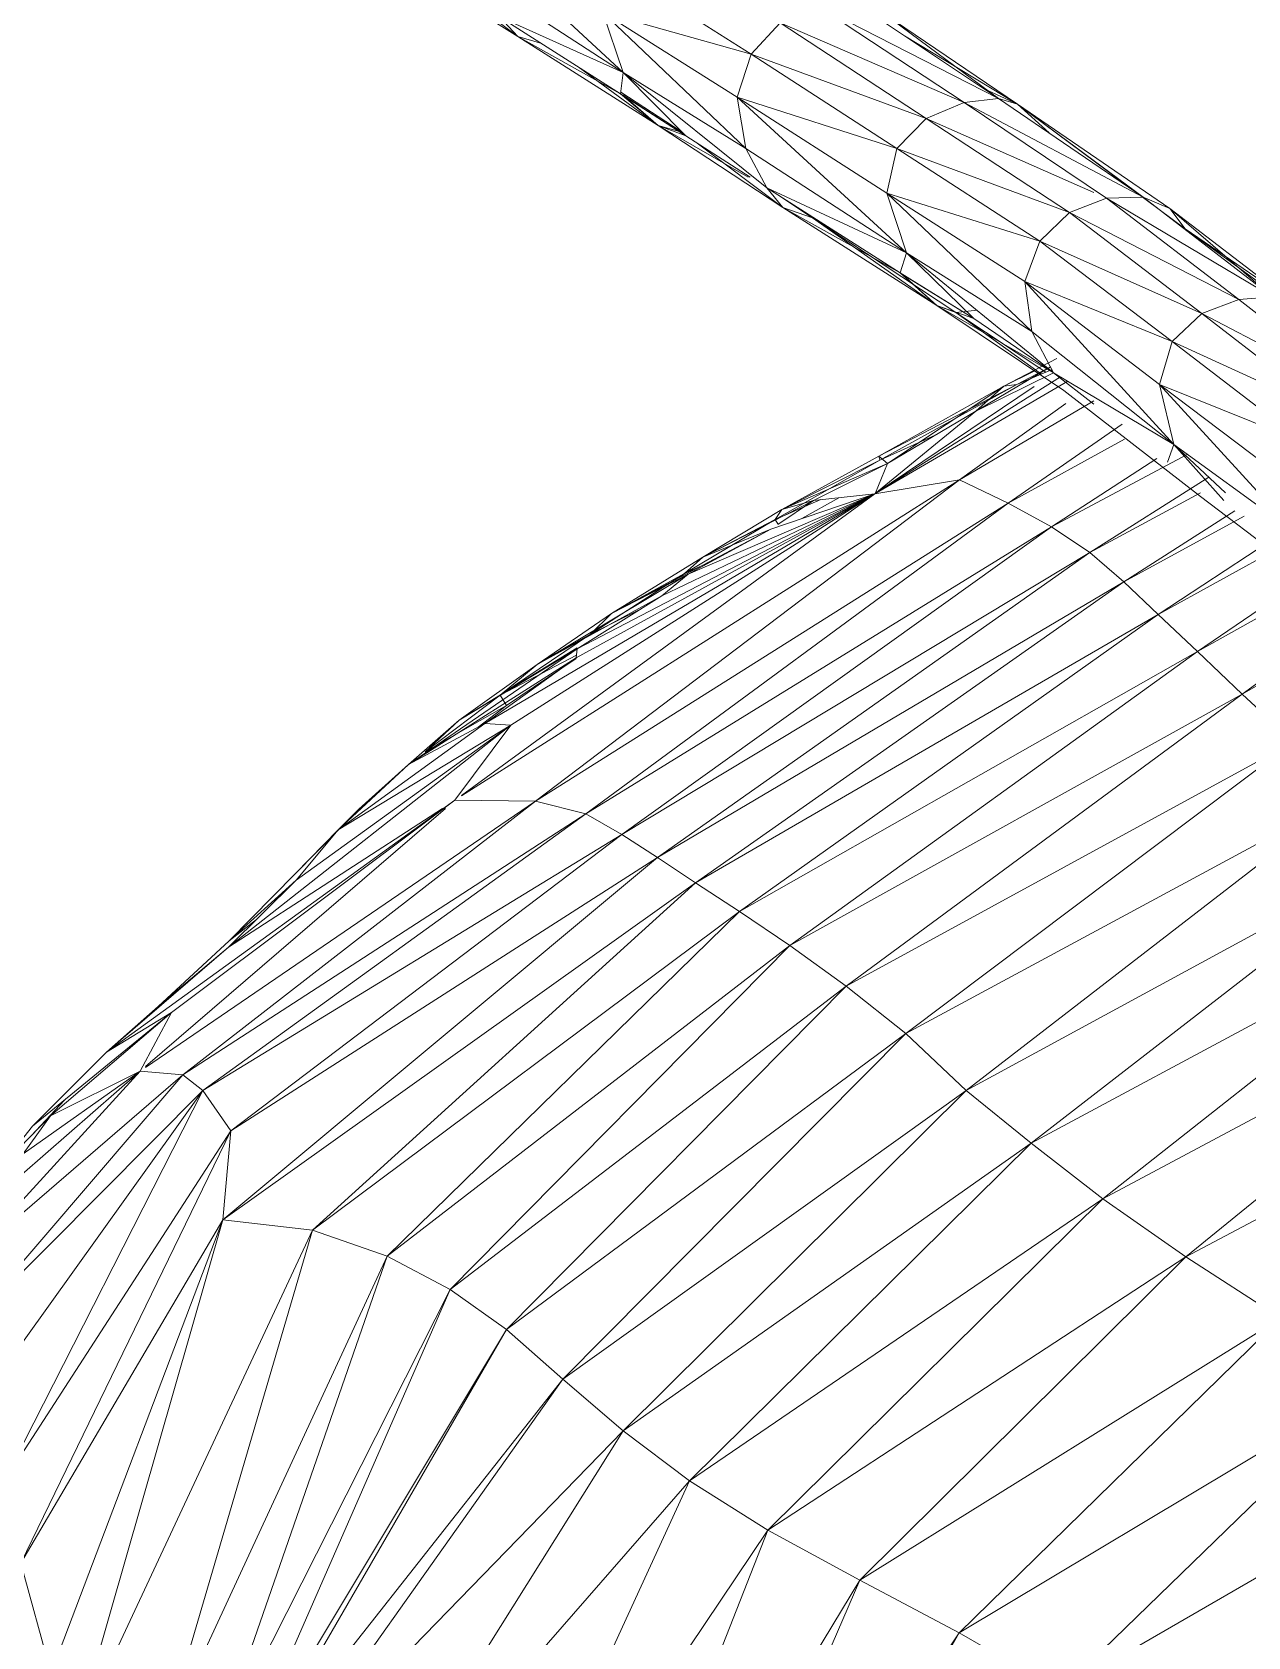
# Model space of a CAD drawing. Header units: millimetres. Extents: x -8591 to 7092, y -1621 to 14390.
# Drawn here: x -4366.7 to -4296.5, y 2400.9 to 2493.6 of the extents above; entities that cross this region are included whole.
import ezdxf

# ---------------------------------------------------------------- set-up
doc = ezdxf.new("R2010")
doc.units = ezdxf.units.MM
doc.layers.add('G-IMPT', color=8, linetype='Continuous', lineweight=9)
doc.layers.add('I-FURN', color=30, linetype='Continuous', lineweight=9)

# ---------------------------------------------------------------- blocks, each defined once
blk = doc.blocks.new('Artificial banana plant 1500mm - Family 4__C1-728657-Begane grond')
at = {"layer": 'G-IMPT'}
for p, q in [((70.952, -157.023), (80.202, -165.604)), ((70.952, -157.023), (80.202, -165.604)), ((66.912, -159.005), (74.112, -163.509)), ((66.912, -159.005), (74.112, -163.509)), ((79.552, -159.448), (87.592, -164.531)), ((79.552, -159.448), (87.592, -164.531)), ((79.552, -159.448), (87.592, -164.531)), ((71.652, -160.042), (80.202, -165.604)), ((71.652, -160.042), (80.202, -165.604)), ((70.872, -161.065), (74.112, -163.509)), ((74.112, -163.509), (70.872, -161.065)), ((79.032, -162.131), (87.592, -164.531)), ((79.032, -162.131), (87.292, -169.98)), ((79.032, -162.131), (80.202, -165.604)), ((79.032, -162.131), (87.292, -169.98)), ((79.032, -162.131), (87.592, -164.531)), ((79.032, -162.131), (87.292, -169.98)), ((79.032, -162.131), (80.202, -165.604)), ((79.032, -162.131), (87.592, -164.531)), ((79.032, -162.131), (86.782, -167.023)), ((79.032, -162.131), (86.782, -167.023)), ((91.442, -161.768), (101.882, -167.094)), ((91.442, -161.768), (99.892, -167.331)), ((91.442, -161.768), (99.892, -167.331)), ((91.442, -161.768), (101.882, -167.094)), ((91.442, -161.768), (99.892, -167.331)), ((91.442, -161.768), (101.882, -167.094)), ((93.622, -161.6), (101.882, -167.094)), ((93.622, -161.6), (101.882, -167.094)), ((102.972, -167.418), (95.282, -162.206)), ((95.282, -162.206), (101.882, -167.094)), ((95.282, -162.206), (102.972, -167.418)), ((95.282, -162.206), (101.882, -167.094)), ((73.062, -162.381), (74.112, -163.509)), ((73.062, -162.381), (80.202, -165.604)), ((73.062, -162.381), (80.052, -166.822)), ((73.062, -162.381), (80.052, -166.822)), ((73.062, -162.381), (74.112, -163.509)), ((73.062, -162.381), (80.202, -165.604)), ((89.262, -162.737), (87.592, -164.531)), ((89.262, -162.737), (87.592, -164.531)), ((89.262, -162.737), (87.592, -164.531)), ((89.262, -162.737), (99.892, -167.331)), ((89.262, -162.737), (97.702, -168.265)), ((89.262, -162.737), (99.892, -167.331)), ((89.262, -162.737), (97.702, -168.265)), ((89.262, -162.737), (99.892, -167.331)), ((89.262, -162.737), (97.702, -168.265)), ((74.112, -163.509), (80.052, -166.822)), ((74.112, -163.509), (82.222, -168.666)), ((74.112, -163.509), (75.494, -163.926)), ((82.222, -168.666), (74.112, -163.509)), ((80.052, -166.822), (74.112, -163.509)), ((82.222, -168.666), (74.112, -163.509)), ((80.052, -166.822), (74.112, -163.509)), ((74.112, -163.509), (75.494, -163.926)), ((96.449, -163.48), (102.972, -167.418)), ((96.449, -163.48), (102.972, -167.418)), ((87.592, -164.531), (86.782, -167.023)), ((87.592, -164.531), (86.782, -167.023)), ((87.592, -164.531), (86.782, -167.023)), ((87.592, -164.531), (97.702, -168.265)), ((87.592, -164.531), (96.012, -169.993)), ((87.592, -164.531), (97.702, -168.265)), ((87.592, -164.531), (96.012, -169.993)), ((87.592, -164.531), (97.702, -168.265)), ((87.592, -164.531), (96.012, -169.993)), ((77.595, -165.261), (82.222, -168.666)), ((82.222, -168.666), (77.595, -165.261)), ((80.202, -165.604), (80.052, -166.822)), ((80.052, -166.822), (80.202, -165.604)), ((87.292, -169.98), (80.202, -165.604)), ((88.492, -172.255), (80.202, -165.604)), ((80.202, -165.604), (83.812, -169.26)), ((88.492, -172.255), (80.202, -165.604)), ((87.292, -169.98), (80.202, -165.604)), ((88.492, -172.255), (80.202, -165.604)), ((87.292, -169.98), (80.202, -165.604)), ((80.202, -165.604), (83.812, -169.26)), ((80.052, -166.822), (82.222, -168.666)), ((80.052, -166.822), (83.812, -169.26)), ((80.052, -166.822), (80.202, -166.917)), ((82.222, -168.666), (80.052, -166.822)), ((80.052, -166.822), (83.812, -169.26)), ((80.052, -166.822), (80.202, -166.917)), ((82.222, -168.666), (80.052, -166.822)), ((80.063, -166.729), (83.557, -169.002)), ((80.063, -166.729), (83.557, -169.002)), ((101.048, -166.539), (102.972, -167.418)), ((102.972, -167.418), (101.048, -166.539)), ((83.812, -169.26), (80.202, -166.917)), ((82.222, -168.666), (80.202, -166.917)), ((83.812, -169.26), (80.202, -166.917)), ((82.222, -168.666), (80.202, -166.917)), ((87.292, -169.98), (86.782, -167.023)), ((86.782, -167.023), (96.012, -169.993)), ((86.782, -167.023), (95.432, -172.575)), ((86.782, -167.023), (96.562, -176.019)), ((87.292, -169.98), (86.782, -167.023)), ((86.782, -167.023), (96.012, -169.993)), ((86.782, -167.023), (95.432, -172.575)), ((87.292, -169.98), (86.782, -167.023)), ((86.782, -167.023), (96.012, -169.993)), ((86.782, -167.023), (95.432, -172.575)), ((86.782, -167.023), (96.562, -176.019)), ((99.892, -167.331), (97.702, -168.265)), ((99.892, -167.331), (97.702, -168.265)), ((99.892, -167.331), (97.702, -168.265)), ((101.882, -167.094), (99.892, -167.331)), ((99.892, -167.331), (101.882, -167.094)), ((99.892, -167.331), (101.882, -167.094)), ((99.892, -167.331), (110.232, -172.794)), ((99.892, -167.331), (108.122, -172.859)), ((99.892, -167.331), (110.232, -172.794)), ((99.892, -167.331), (108.122, -172.859)), ((99.892, -167.331), (110.232, -172.794)), ((99.892, -167.331), (108.122, -172.859)), ((102.972, -167.418), (101.882, -167.094)), ((101.882, -167.094), (110.232, -172.794)), ((101.882, -167.094), (102.972, -167.418)), ((101.882, -167.094), (110.232, -172.794)), ((102.972, -167.418), (112.662, -174.624)), ((102.972, -167.418), (110.232, -172.794)), ((102.972, -167.418), (104.803, -169.088)), ((112.662, -174.624), (102.972, -167.418)), ((102.972, -167.418), (110.232, -172.794)), ((111.782, -173.456), (102.972, -167.418)), ((111.782, -173.456), (102.972, -167.418)), ((112.662, -174.624), (102.972, -167.418)), ((102.972, -167.418), (110.232, -172.794)), ((102.972, -167.418), (104.803, -169.088)), ((89.422, -173.404), (82.222, -168.666)), ((87.429, -171.647), (82.222, -168.666)), ((82.222, -168.666), (83.595, -169.041)), ((82.222, -168.666), (83.812, -169.26)), ((82.222, -168.666), (89.422, -173.404)), ((82.222, -168.666), (87.429, -171.647)), ((82.222, -168.666), (83.595, -169.041)), ((82.222, -168.666), (83.812, -169.26)), ((97.702, -168.265), (96.012, -169.993)), ((97.702, -168.265), (96.012, -169.993)), ((97.702, -168.265), (96.012, -169.993)), ((97.702, -168.265), (107.378, -172.531)), ((97.702, -168.265), (105.972, -173.696)), ((97.702, -168.265), (107.378, -172.531)), ((97.702, -168.265), (105.972, -173.696)), ((97.702, -168.265), (107.378, -172.531)), ((97.702, -168.265), (105.972, -173.696)), ((87.541, -171.647), (83.812, -169.26)), ((87.541, -171.647), (83.812, -169.26)), ((89.422, -173.404), (84.474, -169.684)), ((89.422, -173.404), (84.474, -169.684)), ((87.292, -169.98), (88.492, -172.255)), ((87.292, -169.98), (96.562, -176.019)), ((88.492, -172.255), (87.292, -169.98)), ((88.492, -172.255), (87.292, -169.98)), ((87.292, -169.98), (96.562, -176.019)), ((96.012, -169.993), (95.432, -172.575)), ((96.012, -169.993), (95.432, -172.575)), ((96.012, -169.993), (95.432, -172.575)), ((96.012, -169.993), (105.972, -173.696)), ((96.012, -169.993), (104.262, -175.35)), ((96.012, -169.993), (105.972, -173.696)), ((96.012, -169.993), (104.262, -175.35)), ((96.012, -169.993), (105.972, -173.696)), ((96.012, -169.993), (104.262, -175.35)), ((96.562, -176.019), (88.492, -172.255)), ((88.492, -172.255), (96.192, -177.174)), ((88.492, -172.255), (89.422, -173.404)), ((88.492, -172.255), (96.192, -177.174)), ((88.492, -172.255), (89.422, -173.404)), ((88.492, -172.255), (96.562, -176.019)), ((91.132, -173.998), (89.125, -172.675)), ((91.132, -173.998), (89.125, -172.675)), ((96.192, -177.174), (89.422, -173.404)), ((89.422, -173.404), (98.312, -179.069)), ((89.422, -173.404), (91.132, -173.998)), ((98.312, -179.069), (89.422, -173.404)), ((96.192, -177.174), (89.422, -173.404)), ((98.312, -179.069), (89.422, -173.404)), ((96.192, -177.174), (89.422, -173.404)), ((89.422, -173.404), (91.132, -173.998)), ((95.432, -172.575), (104.262, -175.35)), ((95.432, -172.575), (103.402, -177.684)), ((96.562, -176.019), (95.432, -172.575)), ((95.432, -172.575), (103.802, -180.558)), ((95.432, -172.575), (104.262, -175.35)), ((95.432, -172.575), (103.402, -177.684)), ((95.432, -172.575), (103.802, -180.558)), ((95.432, -172.575), (96.562, -176.019)), ((95.432, -172.575), (104.262, -175.35)), ((95.432, -172.575), (103.402, -177.684)), ((108.122, -172.859), (105.972, -173.696)), ((108.122, -172.859), (105.972, -173.696)), ((108.122, -172.859), (105.972, -173.696)), ((110.232, -172.794), (108.122, -172.859)), ((110.232, -172.794), (108.122, -172.859)), ((110.232, -172.794), (108.122, -172.859)), ((108.122, -172.859), (117.712, -178.566)), ((108.122, -172.859), (115.762, -178.723)), ((108.122, -172.859), (115.762, -178.723)), ((108.122, -172.859), (117.712, -178.566)), ((108.122, -172.859), (115.762, -178.723)), ((108.122, -172.859), (117.712, -178.566)), ((110.232, -172.794), (111.782, -173.456)), ((110.232, -172.794), (117.712, -178.566)), ((111.782, -173.456), (110.232, -172.794)), ((111.782, -173.456), (110.232, -172.794)), ((110.232, -172.794), (117.712, -178.566)), ((98.312, -179.069), (91.132, -173.998)), ((91.132, -173.998), (99.422, -179.465)), ((98.312, -179.069), (91.132, -173.998)), ((91.132, -173.998), (99.422, -179.465)), ((105.972, -173.696), (104.262, -175.35)), ((105.972, -173.696), (104.262, -175.35)), ((105.972, -173.696), (104.262, -175.35)), ((105.972, -173.696), (115.762, -178.723)), ((105.972, -173.696), (113.622, -179.525)), ((105.972, -173.696), (115.762, -178.723)), ((105.972, -173.696), (113.622, -179.525)), ((105.972, -173.696), (115.762, -178.723)), ((105.972, -173.696), (113.622, -179.525)), ((112.662, -174.624), (111.782, -173.456)), ((118.892, -178.909), (111.782, -173.456)), ((111.782, -173.456), (117.712, -178.566)), ((111.782, -173.456), (112.662, -174.624)), ((111.782, -173.456), (118.892, -178.909)), ((111.782, -173.456), (112.662, -174.624)), ((111.782, -173.456), (117.712, -178.566)), ((112.662, -174.624), (117.292, -178.01)), ((112.662, -174.624), (118.892, -178.909)), ((112.662, -174.624), (118.892, -178.909)), ((112.662, -174.624), (117.292, -178.01)), ((96.562, -176.019), (96.192, -177.174)), ((96.192, -177.174), (96.562, -176.019)), ((96.562, -176.019), (103.802, -180.558)), ((96.562, -176.019), (105.062, -182.944)), ((96.562, -176.019), (100.452, -179.822)), ((105.062, -182.944), (96.562, -176.019)), ((103.802, -180.558), (96.562, -176.019)), ((105.062, -182.944), (96.562, -176.019)), ((103.802, -180.558), (96.562, -176.019)), ((96.562, -176.019), (100.452, -179.822)), ((104.262, -175.35), (103.402, -177.684)), ((104.262, -175.35), (103.402, -177.684)), ((104.262, -175.35), (103.402, -177.684)), ((104.262, -175.35), (113.622, -179.525)), ((104.262, -175.35), (111.902, -181.139)), ((104.262, -175.35), (113.622, -179.525)), ((104.262, -175.35), (111.902, -181.139)), ((104.262, -175.35), (113.622, -179.525)), ((104.262, -175.35), (111.902, -181.139)), ((96.192, -177.174), (98.312, -179.069)), ((96.192, -177.174), (100.452, -179.822)), ((96.192, -177.174), (96.342, -177.267)), ((98.312, -179.069), (96.192, -177.174)), ((96.192, -177.174), (100.452, -179.822)), ((96.192, -177.174), (96.342, -177.267)), ((98.312, -179.069), (96.192, -177.174)), ((100.452, -179.822), (96.342, -177.267)), ((98.312, -179.069), (96.342, -177.267)), ((100.452, -179.822), (96.342, -177.267)), ((98.312, -179.069), (96.342, -177.267)), ((103.402, -177.684), (111.902, -181.139)), ((103.402, -177.684), (111.182, -183.633)), ((103.802, -180.558), (103.402, -177.684)), ((103.402, -177.684), (112.002, -187.1)), ((103.402, -177.684), (111.902, -181.139)), ((103.402, -177.684), (111.182, -183.633)), ((103.802, -180.558), (103.402, -177.684)), ((103.402, -177.684), (111.902, -181.139)), ((103.402, -177.684), (111.182, -183.633)), ((103.402, -177.684), (112.002, -187.1)), ((115.762, -178.723), (113.622, -179.525)), ((115.762, -178.723), (113.622, -179.525)), ((115.762, -178.723), (113.622, -179.525)), ((117.712, -178.566), (115.762, -178.723)), ((115.762, -178.723), (117.712, -178.566)), ((115.762, -178.723), (117.712, -178.566)), ((115.762, -178.723), (123.342, -184.622)), ((115.762, -178.723), (123.342, -184.622)), ((115.762, -178.723), (123.342, -184.622)), ((98.312, -179.069), (105.652, -183.968)), ((98.312, -179.069), (99.422, -179.465)), ((98.312, -179.069), (105.062, -182.944)), ((98.312, -179.069), (100.452, -179.822)), ((98.312, -179.069), (105.652, -183.968)), ((98.312, -179.069), (105.062, -182.944)), ((98.312, -179.069), (99.422, -179.465)), ((98.312, -179.069), (100.452, -179.822)), ((99.422, -179.465), (100.637, -179.338)), ((100.637, -179.338), (99.422, -179.465)), ((99.422, -179.465), (104.353, -183.029)), ((99.422, -179.465), (104.615, -182.916)), ((99.422, -179.465), (104.353, -183.029)), ((99.422, -179.465), (104.615, -182.916)), ((105.062, -182.944), (100.452, -179.822)), ((105.062, -182.944), (100.452, -179.822)), ((113.622, -179.525), (111.902, -181.139)), ((113.622, -179.525), (111.902, -181.139)), ((113.622, -179.525), (111.902, -181.139)), ((113.622, -179.525), (123.342, -184.622)), ((113.622, -179.525), (121.232, -185.402)), ((113.622, -179.525), (123.342, -184.622)), ((113.622, -179.525), (121.232, -185.402)), ((113.622, -179.525), (123.342, -184.622)), ((113.622, -179.525), (121.232, -185.402)), ((103.802, -180.558), (105.062, -182.944)), ((103.802, -180.558), (112.002, -187.1)), ((105.062, -182.944), (103.802, -180.558)), ((105.062, -182.944), (103.802, -180.558)), ((103.802, -180.558), (112.002, -187.1)), ((111.902, -181.139), (111.182, -183.633)), ((111.902, -181.139), (111.182, -183.633)), ((111.902, -181.139), (111.182, -183.633)), ((111.902, -181.139), (121.232, -185.402)), ((111.902, -181.139), (119.522, -186.979)), ((111.902, -181.139), (121.232, -185.402)), ((111.902, -181.139), (119.522, -186.979)), ((111.902, -181.139), (121.232, -185.402)), ((111.902, -181.139), (119.522, -186.979)), ((104.883, -182.604), (100.562, -185.17)), ((104.883, -182.604), (100.562, -185.17)), ((105.241, -182.12), (102.182, -183.725)), ((105.241, -182.12), (102.182, -183.725)), ((104.885, -182.608), (102.942, -183.635)), ((104.885, -182.608), (102.942, -183.635)), ((105.467, -183.186), (94.742, -189.946)), ((105.467, -183.186), (94.742, -189.946)), ((105.891, -183.44), (94.742, -189.946)), ((105.891, -183.44), (94.742, -189.946)), ((105.062, -182.957), (100.562, -185.17)), ((105.062, -182.957), (100.562, -185.17)), ((103.946, -182.857), (102.182, -183.725)), ((103.946, -182.857), (102.182, -183.725)), ((104.968, -182.765), (102.942, -183.635)), ((104.968, -182.765), (102.942, -183.635)), ((105.062, -182.944), (112.002, -187.1)), ((105.062, -182.944), (107.378, -184.766)), ((105.062, -182.944), (112.002, -187.1)), ((105.062, -182.944), (107.378, -184.766)), ((103.932, -183.744), (94.742, -189.946)), ((103.932, -183.744), (94.742, -189.946)), ((102.942, -183.635), (94.972, -187.758)), ((102.942, -183.635), (94.972, -187.758)), ((102.182, -183.725), (94.972, -187.758)), ((102.182, -183.725), (94.972, -187.758)), ((102.942, -183.635), (95.032, -188.005)), ((102.942, -183.635), (95.032, -188.005)), ((102.182, -183.725), (95.472, -188.184)), ((102.182, -183.725), (95.472, -188.184)), ((102.182, -183.725), (100.562, -185.17)), ((102.182, -183.725), (100.562, -185.17)), ((102.942, -183.635), (102.182, -183.725)), ((102.942, -183.635), (102.182, -183.725)), ((105.652, -183.968), (113.552, -190.104)), ((105.652, -183.968), (113.552, -190.104)), ((111.182, -183.633), (119.522, -186.979)), ((111.182, -183.633), (118.642, -189.268)), ((112.002, -187.1), (111.182, -183.633)), ((111.182, -183.633), (119.012, -192.193)), ((111.182, -183.633), (119.522, -186.979)), ((111.182, -183.633), (118.642, -189.268)), ((111.182, -183.633), (119.522, -186.979)), ((111.182, -183.633), (118.642, -189.268)), ((111.182, -183.633), (112.002, -187.1)), ((111.182, -183.633), (119.012, -192.193)), ((100.562, -185.17), (94.742, -189.946)), ((100.562, -185.17), (94.742, -189.946)), ((100.562, -185.17), (95.472, -188.184)), ((100.562, -185.17), (95.472, -188.184)), ((107.378, -184.563), (99.622, -189.127)), ((107.378, -184.563), (99.622, -189.127)), ((99.622, -189.127), (105.773, -184.731)), ((99.622, -189.127), (105.773, -184.731)), ((109.016, -185.914), (102.442, -190.477)), ((109.016, -185.914), (102.442, -190.477)), ((98.219, -186.557), (95.032, -188.005)), ((98.219, -186.557), (95.032, -188.005)), ((109.158, -186.791), (102.442, -190.477)), ((109.158, -186.791), (102.442, -190.477)), ((112.002, -187.1), (111.632, -188.113)), ((112.002, -187.1), (111.632, -188.113)), ((112.002, -187.1), (119.012, -192.193)), ((112.002, -187.1), (114.997, -189.884)), ((112.002, -187.1), (114.892, -190.332)), ((112.002, -187.1), (119.012, -192.193)), ((112.002, -187.1), (114.997, -189.884)), ((112.002, -187.1), (114.892, -190.332)), ((95.032, -188.005), (88.982, -191.429)), ((95.032, -188.005), (88.982, -191.429)), ((94.972, -187.758), (89.362, -190.858)), ((94.972, -187.758), (89.362, -190.858)), ((95.032, -188.005), (89.362, -190.858)), ((95.032, -188.005), (89.362, -190.858)), ((89.362, -190.858), (95.472, -188.184)), ((89.362, -190.858), (95.472, -188.184)), ((95.472, -188.184), (91.192, -190.321)), ((95.472, -188.184), (91.192, -190.321)), ((95.472, -188.184), (94.768, -189.884)), ((95.472, -188.184), (94.768, -189.884)), ((95.032, -188.005), (94.972, -187.758)), ((95.032, -188.005), (94.972, -187.758)), ((94.972, -187.758), (95.472, -188.184)), ((94.972, -187.758), (95.472, -188.184)), ((112.78, -187.665), (104.942, -191.848)), ((112.78, -187.665), (104.942, -191.848)), ((111.029, -187.905), (104.942, -191.848)), ((111.029, -187.905), (104.942, -191.848)), ((70.872, -207.403), (99.622, -189.127)), ((70.872, -207.403), (99.622, -189.127)), ((99.622, -189.127), (75.132, -207.696)), ((99.622, -189.127), (75.132, -207.696)), ((99.622, -189.127), (94.742, -189.946)), ((99.622, -189.127), (94.742, -189.946)), ((102.442, -190.477), (99.622, -189.127)), ((102.442, -190.477), (99.622, -189.127)), ((114.034, -188.989), (107.152, -193.33)), ((114.034, -188.989), (107.152, -193.33)), ((70.872, -207.367), (94.742, -189.946)), ((70.872, -207.367), (94.742, -189.946)), ((72.202, -203.216), (94.742, -189.946)), ((72.202, -203.216), (94.742, -189.946)), ((73.712, -203.309), (94.742, -189.946)), ((73.712, -203.309), (94.742, -189.946)), ((77.492, -199.424), (94.742, -189.946)), ((77.492, -199.424), (94.742, -189.946)), ((77.542, -198.891), (94.742, -189.946)), ((77.542, -198.891), (94.742, -189.946)), ((82.442, -195.828), (94.742, -189.946)), ((82.442, -195.828), (94.742, -189.946)), ((83.962, -194.584), (94.742, -189.946)), ((83.962, -194.584), (94.742, -189.946)), ((88.722, -191.978), (94.742, -189.946)), ((88.722, -191.978), (94.742, -189.946)), ((91.192, -190.321), (94.742, -189.946)), ((91.192, -190.321), (94.742, -189.946)), ((113.552, -189.884), (107.152, -193.33)), ((113.552, -189.884), (107.152, -193.33)), ((102.442, -190.477), (75.132, -207.696)), ((102.442, -190.477), (75.132, -207.696)), ((102.442, -190.477), (78.052, -208.427)), ((102.442, -190.477), (78.052, -208.427)), ((84.802, -193.601), (91.192, -190.321)), ((84.802, -193.601), (91.192, -190.321)), ((89.362, -190.858), (84.802, -193.601)), ((89.362, -190.858), (84.802, -193.601)), ((91.61, -190.276), (88.982, -191.429)), ((91.61, -190.276), (88.982, -191.429)), ((88.982, -191.429), (89.362, -190.858)), ((88.982, -191.429), (89.362, -190.858)), ((91.192, -190.321), (89.125, -191.708)), ((91.192, -190.321), (89.125, -191.708)), ((89.362, -190.858), (91.192, -190.321)), ((89.362, -190.858), (91.192, -190.321)), ((92.651, -190.166), (90.519, -191.371)), ((92.651, -190.166), (90.519, -191.371)), ((102.442, -190.477), (104.942, -191.848)), ((102.442, -190.477), (104.942, -191.848)), ((115.522, -190.921), (109.112, -195.019)), ((115.522, -190.921), (109.112, -195.019)), ((113.552, -190.104), (120.682, -195.53)), ((120.682, -195.53), (113.552, -190.104)), ((104.942, -191.848), (78.052, -208.427)), ((104.942, -191.848), (78.052, -208.427)), ((104.942, -191.848), (80.132, -209.637)), ((104.942, -191.848), (80.132, -209.637)), ((88.982, -191.429), (83.742, -194.548)), ((88.982, -191.429), (83.742, -194.548)), ((88.982, -191.429), (84.802, -193.601)), ((88.982, -191.429), (84.802, -193.601)), ((88.982, -191.429), (89.125, -191.68)), ((88.982, -191.429), (89.125, -191.68)), ((104.942, -191.848), (107.152, -193.33)), ((104.942, -191.848), (107.152, -193.33)), ((116.059, -191.238), (109.112, -195.019)), ((116.059, -191.238), (109.112, -195.019)), ((79.532, -196.863), (88.722, -191.978)), ((79.532, -196.863), (88.722, -191.978)), ((88.722, -191.978), (83.962, -194.584)), ((88.722, -191.978), (83.962, -194.584)), ((84.802, -193.601), (88.722, -191.978)), ((84.802, -193.601), (88.722, -191.978)), ((117.555, -192.677), (111.092, -196.921)), ((117.555, -192.677), (111.092, -196.921)), ((84.802, -193.601), (79.532, -196.863)), ((84.802, -193.601), (79.532, -196.863)), ((80.132, -209.637), (107.152, -193.33)), ((80.132, -209.637), (107.152, -193.33)), ((82.182, -210.959), (107.152, -193.33)), ((82.182, -210.959), (107.152, -193.33)), ((83.742, -194.548), (84.802, -193.601)), ((83.742, -194.548), (84.802, -193.601)), ((109.112, -195.019), (107.152, -193.33)), ((109.112, -195.019), (107.152, -193.33)), ((118.221, -192.987), (111.092, -196.921)), ((118.221, -192.987), (111.092, -196.921)), ((75.242, -199.803), (83.962, -194.584)), ((75.242, -199.803), (83.962, -194.584)), ((83.742, -194.548), (78.312, -198.044)), ((83.742, -194.548), (78.312, -198.044)), ((83.742, -194.548), (79.532, -196.863)), ((83.742, -194.548), (79.532, -196.863)), ((79.532, -196.863), (83.962, -194.584)), ((79.532, -196.863), (83.962, -194.584)), ((83.962, -194.584), (82.442, -195.828)), ((83.962, -194.584), (82.442, -195.828)), ((85.315, -193.843), (83.742, -194.548)), ((85.315, -193.843), (83.742, -194.548)), ((120.232, -194.358), (113.362, -199.062)), ((120.232, -194.358), (113.362, -199.062)), ((82.182, -210.959), (109.112, -195.019)), ((82.182, -210.959), (109.112, -195.019)), ((84.382, -212.425), (109.112, -195.019)), ((84.382, -212.425), (109.112, -195.019)), ((111.092, -196.921), (109.112, -195.019)), ((111.092, -196.921), (109.112, -195.019)), ((121.026, -194.755), (113.362, -199.062)), ((121.026, -194.755), (113.362, -199.062)), ((75.242, -199.803), (82.442, -195.828)), ((75.242, -199.803), (82.442, -195.828)), ((82.442, -195.828), (77.542, -198.891)), ((82.442, -195.828), (77.542, -198.891)), ((123.087, -196.36), (115.942, -201.517)), ((123.087, -196.36), (115.942, -201.517)), ((79.532, -196.863), (75.242, -199.803)), ((79.532, -196.863), (75.242, -199.803)), ((81.208, -196.599), (78.312, -198.044)), ((81.208, -196.599), (78.312, -198.044)), ((78.312, -198.044), (79.532, -196.863)), ((78.312, -198.044), (79.532, -196.863)), ((84.382, -212.425), (111.092, -196.921)), ((84.382, -212.425), (111.092, -196.921)), ((86.922, -214.08), (111.092, -196.921)), ((86.922, -214.08), (111.092, -196.921)), ((113.362, -199.062), (111.092, -196.921)), ((113.362, -199.062), (111.092, -196.921)), ((124.001, -196.879), (115.942, -201.517)), ((124.001, -196.879), (115.942, -201.517)), ((78.312, -198.044), (73.092, -201.573)), ((78.312, -198.044), (73.092, -201.573)), ((78.312, -198.044), (75.242, -199.803)), ((78.312, -198.044), (75.242, -199.803)), ((67.802, -205.574), (77.542, -198.891)), ((67.802, -205.574), (77.542, -198.891)), ((70.732, -203.016), (77.542, -198.836)), ((70.732, -203.016), (77.542, -198.836)), ((70.732, -203.016), (77.542, -198.891)), ((70.732, -203.016), (77.542, -198.891)), ((77.507, -199.263), (73.092, -201.573)), ((77.507, -199.263), (73.092, -201.573)), ((77.542, -198.891), (77.492, -199.424)), ((77.542, -198.891), (77.492, -199.424)), ((86.922, -214.08), (113.362, -199.062)), ((86.922, -214.08), (113.362, -199.062)), ((113.362, -199.062), (89.822, -216.036)), ((113.362, -199.062), (89.822, -216.036)), ((115.942, -201.517), (113.362, -199.062)), ((115.942, -201.517), (113.362, -199.062)), ((67.802, -205.574), (77.492, -199.424)), ((67.802, -205.574), (77.492, -199.424)), ((75.242, -199.803), (70.732, -203.016)), ((75.242, -199.803), (70.732, -203.016)), ((77.492, -199.424), (72.202, -203.216)), ((77.492, -199.424), (72.202, -203.216)), ((73.092, -201.573), (75.242, -199.803)), ((73.092, -201.573), (75.242, -199.803)), ((77.492, -199.451), (73.452, -202.182)), ((77.492, -199.451), (73.452, -202.182)), ((73.092, -201.573), (68.762, -204.854)), ((73.092, -201.573), (68.762, -204.854)), ((73.092, -201.573), (70.732, -203.016)), ((73.092, -201.573), (70.732, -203.016)), ((73.092, -201.573), (73.452, -202.182)), ((73.092, -201.573), (73.452, -202.182)), ((115.942, -201.517), (89.822, -216.036)), ((115.942, -201.517), (89.822, -216.036)), ((115.942, -201.517), (93.072, -218.4)), ((115.942, -201.517), (93.072, -218.4)), ((115.942, -201.517), (118.922, -204.274)), ((115.942, -201.517), (118.922, -204.274)), ((70.732, -203.016), (67.802, -205.574)), ((70.732, -203.016), (67.802, -205.574)), ((73.452, -202.182), (68.762, -204.854)), ((73.452, -202.182), (68.762, -204.854)), ((68.762, -204.854), (70.732, -203.016)), ((68.762, -204.854), (70.732, -203.016)), ((73.452, -202.182), (71.816, -203.423)), ((73.452, -202.182), (71.816, -203.423)), ((57.412, -216.144), (73.712, -203.309)), ((57.412, -216.144), (73.712, -203.309)), ((61.322, -212.263), (73.712, -203.309)), ((61.322, -212.263), (73.712, -203.309)), ((63.732, -209.354), (72.202, -203.216)), ((63.732, -209.354), (72.202, -203.216)), ((63.732, -209.354), (73.712, -203.309)), ((63.732, -209.354), (73.712, -203.309)), ((67.802, -205.574), (72.202, -203.216)), ((67.802, -205.574), (72.202, -203.216)), ((73.712, -203.309), (70.482, -207.652)), ((73.712, -203.309), (70.482, -207.652)), ((72.202, -203.216), (73.712, -203.309)), ((72.202, -203.216), (73.712, -203.309)), ((118.922, -204.274), (93.072, -218.4)), ((118.922, -204.274), (93.072, -218.4)), ((118.922, -204.274), (96.522, -221.135)), ((118.922, -204.274), (96.522, -221.135)), ((67.802, -205.574), (63.732, -209.354)), ((67.802, -205.574), (63.732, -209.354)), ((64.942, -208.17), (67.802, -205.574)), ((64.942, -208.17), (67.802, -205.574)), ((50.352, -222.202), (70.482, -207.652)), ((50.352, -222.202), (70.482, -207.652)), ((75.132, -207.696), (52.619, -223.085)), ((75.132, -207.696), (52.619, -223.085)), ((70.482, -207.652), (54.112, -219.912)), ((70.482, -207.652), (54.112, -219.912)), ((75.132, -207.696), (54.772, -223.51)), ((75.132, -207.696), (54.772, -223.51)), ((70.482, -207.652), (75.132, -207.696)), ((70.482, -207.652), (75.132, -207.696)), ((75.132, -207.696), (78.052, -208.427)), ((75.132, -207.696), (78.052, -208.427)), ((96.522, -221.135), (122.232, -207.253)), ((96.522, -221.135), (122.232, -207.253)), ((100.012, -224.429), (122.232, -207.253)), ((100.012, -224.429), (122.232, -207.253)), ((69.937, -208.121), (52.619, -223.028)), ((69.937, -208.121), (52.619, -223.028)), ((54.772, -223.51), (78.052, -208.427)), ((54.772, -223.51), (78.052, -208.427)), ((55.922, -224.429), (78.052, -208.427)), ((55.922, -224.429), (78.052, -208.427)), ((57.412, -216.144), (69.76, -208.121)), ((57.412, -216.144), (69.76, -208.121)), ((64.942, -208.17), (61.262, -211.903)), ((64.942, -208.17), (61.262, -211.903)), ((64.942, -208.17), (63.732, -209.354)), ((64.942, -208.17), (63.732, -209.354)), ((78.052, -208.427), (80.132, -209.637)), ((78.052, -208.427), (80.132, -209.637)), ((61.262, -211.903), (63.732, -209.354)), ((61.262, -211.903), (63.732, -209.354)), ((63.732, -209.354), (61.322, -212.263)), ((63.732, -209.354), (61.322, -212.263)), ((55.922, -224.429), (80.132, -209.637)), ((55.922, -224.429), (80.132, -209.637)), ((57.532, -226.757), (80.132, -209.637)), ((57.532, -226.757), (80.132, -209.637)), ((80.132, -209.637), (82.182, -210.959)), ((80.132, -209.637), (82.182, -210.959)), ((100.012, -224.429), (125.762, -210.406)), ((100.012, -224.429), (125.762, -210.406)), ((103.772, -227.455), (125.762, -210.406)), ((103.772, -227.455), (125.762, -210.406)), ((57.082, -231.892), (82.182, -210.959)), ((57.082, -231.892), (82.182, -210.959)), ((57.532, -226.757), (82.182, -210.959)), ((57.532, -226.757), (82.182, -210.959)), ((82.182, -210.959), (84.382, -212.425)), ((82.182, -210.959), (84.382, -212.425)), ((61.322, -212.263), (57.412, -216.144)), ((61.322, -212.263), (57.412, -216.144)), ((61.262, -211.903), (57.452, -215.773)), ((61.262, -211.903), (57.452, -215.773)), ((57.452, -215.773), (61.322, -212.263)), ((57.452, -215.773), (61.322, -212.263)), ((57.082, -231.892), (84.382, -212.425)), ((57.082, -231.892), (84.382, -212.425)), ((62.252, -232.5), (84.382, -212.425)), ((62.252, -232.5), (84.382, -212.425)), ((84.382, -212.425), (86.922, -214.08)), ((84.382, -212.425), (86.922, -214.08)), ((62.252, -232.5), (86.922, -214.08)), ((62.252, -232.5), (86.922, -214.08)), ((86.922, -214.08), (66.572, -233.996)), ((86.922, -214.08), (66.572, -233.996)), ((86.922, -214.08), (89.822, -216.036)), ((86.922, -214.08), (89.822, -216.036)), ((103.772, -227.455), (129.502, -213.641)), ((103.772, -227.455), (129.502, -213.641)), ((107.912, -230.672), (129.502, -213.641)), ((107.912, -230.672), (129.502, -213.641)), ((59.027, -214.541), (57.452, -215.773)), ((59.027, -214.541), (57.452, -215.773)), ((57.452, -215.773), (53.342, -219.565)), ((57.452, -215.773), (53.342, -219.565)), ((66.572, -233.996), (89.822, -216.036)), ((66.572, -233.996), (89.822, -216.036)), ((89.822, -216.036), (70.212, -235.913)), ((89.822, -216.036), (70.212, -235.913)), ((89.822, -216.036), (93.072, -218.4)), ((89.822, -216.036), (93.072, -218.4)), ((57.412, -216.144), (50.352, -222.202)), ((57.412, -216.144), (50.352, -222.202)), ((53.342, -219.565), (57.412, -216.144)), ((53.342, -219.565), (57.412, -216.144)), ((107.912, -230.672), (133.562, -216.975)), ((107.912, -230.672), (133.562, -216.975)), ((112.702, -234.035), (133.562, -216.975)), ((112.702, -234.035), (133.562, -216.975)), ((70.212, -235.913), (93.072, -218.4)), ((70.212, -235.913), (93.072, -218.4)), ((73.462, -238.238), (93.072, -218.4)), ((73.462, -238.238), (93.072, -218.4)), ((93.072, -218.4), (96.522, -221.135)), ((93.072, -218.4), (96.522, -221.135)), ((53.342, -219.565), (50.352, -222.202)), ((53.342, -219.565), (50.352, -222.202)), ((46.092, -226.488), (54.112, -219.912)), ((46.092, -226.488), (54.112, -219.912)), ((54.112, -219.912), (47.132, -225.887)), ((54.112, -219.912), (47.132, -225.887)), ((50.352, -222.202), (54.112, -219.912)), ((50.352, -222.202), (54.112, -219.912)), ((54.112, -219.912), (52.302, -223.302)), ((54.112, -219.912), (52.302, -223.302)), ((112.702, -234.035), (138.052, -220.578)), ((112.702, -234.035), (138.052, -220.578)), ((73.462, -238.238), (96.522, -221.135)), ((73.462, -238.238), (96.522, -221.135)), ((76.722, -241.095), (96.522, -221.135)), ((76.722, -241.095), (96.522, -221.135)), ((96.522, -221.135), (100.012, -224.429)), ((96.522, -221.135), (100.012, -224.429)), ((50.352, -222.202), (46.092, -226.488)), ((50.352, -222.202), (46.092, -226.488)), ((42.212, -234.343), (52.302, -223.302)), ((42.212, -234.343), (52.302, -223.302)), ((42.502, -231.858), (52.302, -223.302)), ((42.502, -231.858), (52.302, -223.302)), ((45.542, -228.075), (52.302, -223.302)), ((45.542, -228.075), (52.302, -223.302)), ((47.132, -225.887), (52.302, -223.302)), ((47.132, -225.887), (52.302, -223.302)), ((52.302, -223.302), (54.772, -223.51)), ((52.302, -223.302), (54.772, -223.51)), ((41.872, -238.558), (54.772, -223.51)), ((41.872, -238.558), (54.772, -223.51)), ((42.212, -234.343), (54.772, -223.51)), ((42.212, -234.343), (54.772, -223.51)), ((54.772, -223.51), (55.922, -224.429)), ((54.772, -223.51), (55.922, -224.429)), ((41.872, -238.558), (55.922, -224.429)), ((41.872, -238.558), (55.922, -224.429)), ((42.432, -243.269), (55.922, -224.429)), ((42.432, -243.269), (55.922, -224.429)), ((44.422, -247.033), (55.922, -224.429)), ((44.422, -247.033), (55.922, -224.429)), ((47.925, -224.985), (46.032, -227.023)), ((47.925, -224.985), (46.032, -227.023)), ((55.922, -224.429), (57.532, -226.757)), ((55.922, -224.429), (57.532, -226.757)), ((76.722, -241.095), (100.012, -224.429)), ((76.722, -241.095), (100.012, -224.429)), ((80.192, -244.088), (100.012, -224.429)), ((80.192, -244.088), (100.012, -224.429)), ((100.012, -224.429), (103.772, -227.455)), ((100.012, -224.429), (103.772, -227.455)), ((44.022, -229.085), (47.132, -225.887)), ((44.022, -229.085), (47.132, -225.887)), ((47.132, -225.887), (45.542, -228.075)), ((47.132, -225.887), (45.542, -228.075)), ((46.092, -226.488), (44.022, -229.085)), ((46.092, -226.488), (44.022, -229.085)), ((44.422, -247.033), (57.532, -226.757)), ((44.422, -247.033), (57.532, -226.757)), ((45.402, -251.739), (57.532, -226.757)), ((45.402, -251.739), (57.532, -226.757)), ((57.532, -226.757), (57.082, -231.892)), ((57.532, -226.757), (57.082, -231.892)), ((80.192, -244.088), (103.772, -227.455)), ((80.192, -244.088), (103.772, -227.455)), ((84.032, -246.975), (103.772, -227.455)), ((84.032, -246.975), (103.772, -227.455)), ((103.772, -227.455), (107.912, -230.672)), ((103.772, -227.455), (107.912, -230.672)), ((84.032, -246.975), (107.912, -230.672)), ((84.032, -246.975), (107.912, -230.672)), ((88.562, -249.829), (107.912, -230.672)), ((88.562, -249.829), (107.912, -230.672)), ((107.912, -230.672), (112.702, -234.035)), ((107.912, -230.672), (112.702, -234.035)), ((45.402, -251.739), (57.082, -231.892)), ((45.402, -251.739), (57.082, -231.892)), ((47.152, -258.094), (57.082, -231.892)), ((47.152, -258.094), (57.082, -231.892)), ((48.402, -262.131), (57.082, -231.892)), ((48.402, -262.131), (57.082, -231.892)), ((48.402, -262.131), (62.252, -232.5)), ((48.402, -262.131), (62.252, -232.5)), ((62.252, -232.5), (53.612, -261.997)), ((62.252, -232.5), (53.612, -261.997)), ((57.082, -231.892), (62.252, -232.5)), ((57.082, -231.892), (62.252, -232.5)), ((62.252, -232.5), (66.572, -233.996)), ((62.252, -232.5), (66.572, -233.996)), ((53.612, -261.997), (66.572, -233.996)), ((53.612, -261.997), (66.572, -233.996)), ((66.572, -233.996), (56.462, -263.099)), ((66.572, -233.996), (56.462, -263.099)), ((66.572, -233.996), (70.212, -235.913)), ((66.572, -233.996), (70.212, -235.913)), ((88.562, -249.829), (112.702, -234.035)), ((88.562, -249.829), (112.702, -234.035)), ((93.872, -252.716), (112.702, -234.035)), ((93.872, -252.716), (112.702, -234.035)), ((112.702, -234.035), (118.182, -237.582)), ((112.702, -234.035), (118.182, -237.582)), ((56.462, -263.099), (70.212, -235.913)), ((56.462, -263.099), (70.212, -235.913)), ((57.772, -264.365), (70.212, -235.913)), ((57.772, -264.365), (70.212, -235.913)), ((70.212, -235.913), (73.462, -238.238)), ((70.212, -235.913), (73.462, -238.238)), ((57.772, -264.365), (73.462, -238.238)), ((57.772, -264.365), (73.462, -238.238)), ((58.202, -264.59), (73.462, -238.238)), ((58.202, -264.59), (73.462, -238.238)), ((73.462, -238.238), (76.722, -241.095)), ((73.462, -238.238), (76.722, -241.095)), ((93.872, -252.716), (118.182, -237.582)), ((93.872, -252.716), (118.182, -237.582)), ((99.612, -255.761), (118.182, -237.582)), ((99.612, -255.761), (118.182, -237.582)), ((58.202, -264.59), (76.722, -241.095)), ((58.202, -264.59), (76.722, -241.095)), ((59.542, -265.335), (76.722, -241.095)), ((59.542, -265.335), (76.722, -241.095)), ((76.722, -241.095), (80.192, -244.088)), ((76.722, -241.095), (80.192, -244.088)), ((99.612, -255.761), (123.862, -241.23)), ((99.612, -255.761), (123.862, -241.23)), ((105.452, -259.11), (123.862, -241.23)), ((105.452, -259.11), (123.862, -241.23)), ((59.542, -265.335), (80.192, -244.088)), ((59.542, -265.335), (80.192, -244.088)), ((63.992, -269.949), (80.192, -244.088)), ((63.992, -269.949), (80.192, -244.088)), ((80.192, -244.088), (84.032, -246.975)), ((80.192, -244.088), (84.032, -246.975)), ((105.452, -259.11), (129.572, -245.16)), ((105.452, -259.11), (129.572, -245.16)), ((63.992, -269.949), (84.032, -246.975)), ((63.992, -269.949), (84.032, -246.975)), ((70.112, -277.284), (84.032, -246.975)), ((70.112, -277.284), (84.032, -246.975)), ((84.032, -246.975), (88.562, -249.829)), ((84.032, -246.975), (88.562, -249.829)), ((70.112, -277.284), (88.562, -249.829)), ((70.112, -277.284), (88.562, -249.829)), ((75.542, -282.894), (88.562, -249.829)), ((75.542, -282.894), (88.562, -249.829)), ((88.562, -249.829), (93.872, -252.716)), ((88.562, -249.829), (93.872, -252.716)), ((45.402, -251.739), (47.152, -258.094)), ((45.402, -251.739), (47.152, -258.094)), ((75.542, -282.894), (93.872, -252.716)), ((75.542, -282.894), (93.872, -252.716)), ((79.762, -285.221), (93.872, -252.716)), ((79.762, -285.221), (93.872, -252.716)), ((93.872, -252.716), (99.612, -255.761)), ((93.872, -252.716), (99.612, -255.761)), ((79.762, -285.221), (99.612, -255.761)), ((79.762, -285.221), (99.612, -255.761)), ((83.172, -284.709), (99.612, -255.761)), ((83.172, -284.709), (99.612, -255.761)), ((99.612, -255.761), (105.452, -259.11)), ((99.612, -255.761), (105.452, -259.11))]:
    blk.add_line(p, q, dxfattribs=at)
blk = doc.blocks.new('Artificial banana plant 1500mm - Family 4__C2-728658-Begane grond')
blk.add_blockref('Artificial banana plant 1500mm - Family 4__C1-728657-Begane grond', (0, 0))
blk = doc.blocks.new('Artificial banana plant 1500mm - Family 4-728656-Begane grond')
blk.add_blockref('Artificial banana plant 1500mm - Family 4__C2-728658-Begane grond', (0, 0))
blk = doc.blocks.new('Artificial banana plant 1500mm - Ny märkning-728662-Begane grond')
blk.add_blockref('Artificial banana plant 1500mm - Family 4-728656-Begane grond', (0, 0))

msp = doc.modelspace()

# ---------------------------------------------------------------- block references
at = {"layer": 'I-FURN'}
msp.add_blockref('Artificial banana plant 1500mm - Ny märkning-728662-Begane grond', (-4412.758, 2656.875), dxfattribs=at)

doc.saveas('drawing.dxf')
